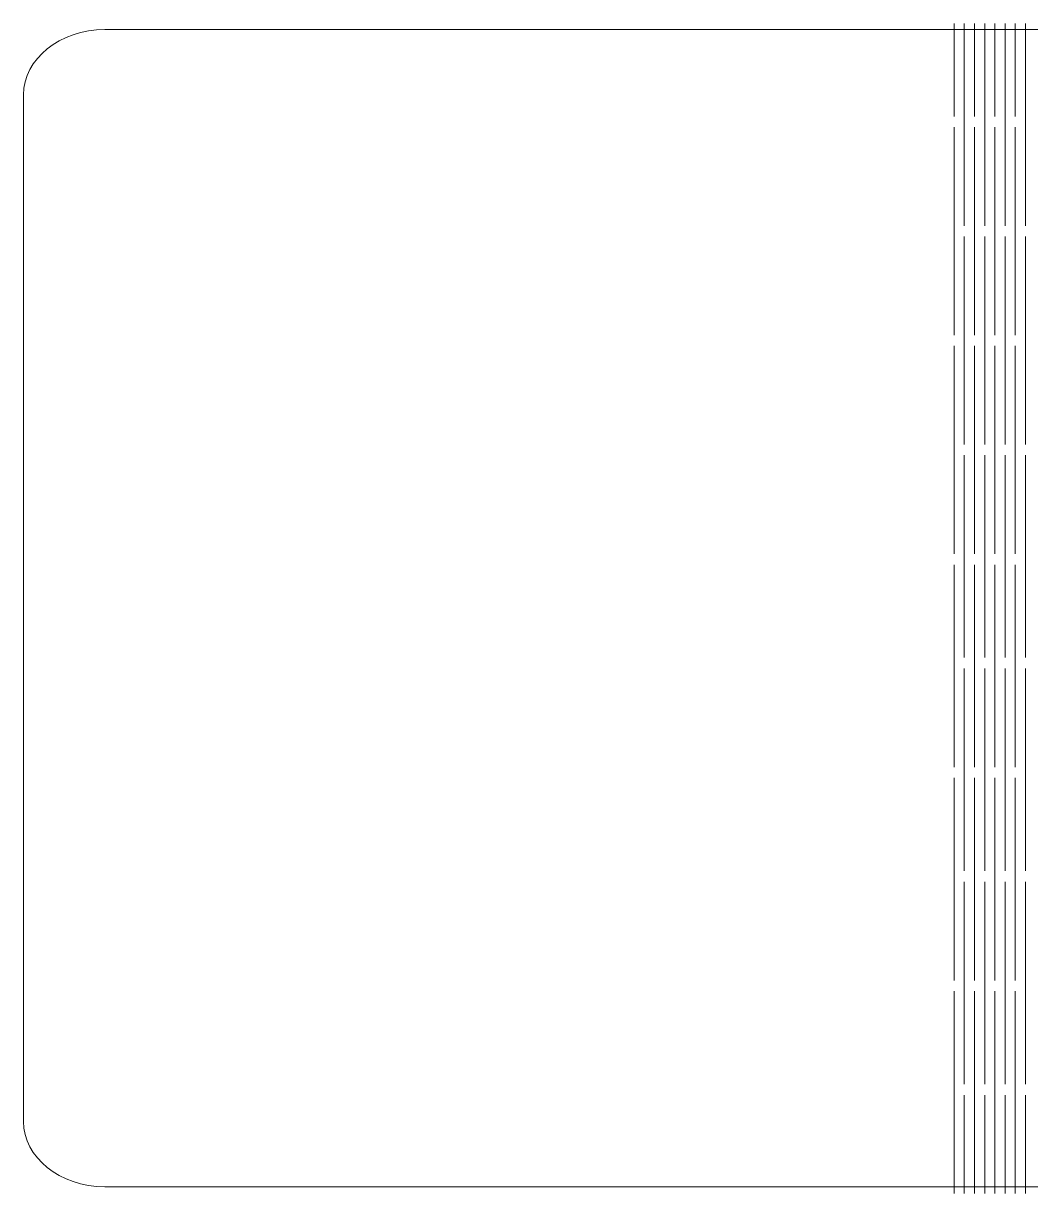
# Model space of a CAD drawing. Header units: millimetres. Extents: x -297 to 103, y -88 to 145.
# Drawn here: x -297.3 to -97.1, y -87.7 to 144.9 of the extents above; entities that cross this region are included whole.
import ezdxf

# ---------------------------------------------------------------- set-up
doc = ezdxf.new("R2010")
doc.units = ezdxf.units.MM
doc.header["$MEASUREMENT"] = 0
doc.layers.add('Layer 2', color=7, linetype='Continuous')

msp = doc.modelspace()

# ---------------------------------------------------------------- linework, layer by layer
at = {"layer": 'Layer 2', "color": 242, "lineweight": 9}
for points in [[(-112.333, 144.9055), (-112.333, 144.9055), (-112.333, 126.4282), (-112.333, 126.4282)], [(-110.3061, 144.9055), (-110.3061, 144.9055), (-110.3061, 104.6903), (-110.3061, 104.6903)], [(-108.2793, 144.9055), (-108.2793, 144.9055), (-108.2793, 126.4282), (-108.2793, 126.4282)], [(-106.2524, 144.9055), (-106.2524, 144.9055), (-106.2524, 104.6903), (-106.2524, 104.6903)], [(-104.2256, 144.9055), (-104.2256, 144.9055), (-104.2256, 126.4282), (-104.2256, 126.4282)], [(-102.1987, 144.9055), (-102.1987, 144.9055), (-102.1987, 104.6903), (-102.1987, 104.6903)], [(-100.1718, 144.9055), (-100.1718, 144.9055), (-100.1718, 126.4282), (-100.1718, 126.4282)], [(-98.145, 144.9055), (-98.145, 144.9055), (-98.145, 104.6903), (-98.145, 104.6903)], [(-112.333, 124.2545), (-112.333, 124.2545), (-112.333, 82.9524), (-112.333, 82.9524)], [(-108.2793, 124.2545), (-108.2793, 124.2545), (-108.2793, 82.9524), (-108.2793, 82.9524)], [(-104.2256, 124.2545), (-104.2256, 124.2545), (-104.2256, 82.9524), (-104.2256, 82.9524)], [(-100.1718, 124.2545), (-100.1718, 124.2545), (-100.1718, 82.9524), (-100.1718, 82.9524)], [(-110.3061, 102.5165), (-110.3061, 102.5165), (-110.3061, 61.2144), (-110.3061, 61.2144)], [(-106.2524, 102.5165), (-106.2524, 102.5165), (-106.2524, 61.2144), (-106.2524, 61.2144)], [(-102.1987, 102.5165), (-102.1987, 102.5165), (-102.1987, 61.2144), (-102.1987, 61.2144)], [(-98.145, 102.5165), (-98.145, 102.5165), (-98.145, 61.2144), (-98.145, 61.2144)], [(-112.333, 80.7786), (-112.333, 80.7786), (-112.333, 39.4765), (-112.333, 39.4765)], [(-108.2793, 80.7786), (-108.2793, 80.7786), (-108.2793, 39.4765), (-108.2793, 39.4765)], [(-104.2256, 80.7786), (-104.2256, 80.7786), (-104.2256, 39.4765), (-104.2256, 39.4765)], [(-100.1718, 80.7786), (-100.1718, 80.7786), (-100.1718, 39.4765), (-100.1718, 39.4765)], [(-110.3061, 59.0406), (-110.3061, 59.0406), (-110.3061, 18.8254), (-110.3061, 18.8254)], [(-106.2524, 59.0406), (-106.2524, 59.0406), (-106.2524, 18.8254), (-106.2524, 18.8254)], [(-102.1987, 59.0406), (-102.1987, 59.0406), (-102.1987, 18.8254), (-102.1987, 18.8254)], [(-98.145, 59.0406), (-98.145, 59.0406), (-98.145, 18.8254), (-98.145, 18.8254)], [(-112.333, 37.3027), (-112.333, 37.3027), (-112.333, -2.9787), (-112.333, -2.9787)], [(-108.2793, 37.3027), (-108.2793, 37.3027), (-108.2793, -2.9787), (-108.2793, -2.9787)], [(-104.2256, 37.3027), (-104.2256, 37.3027), (-104.2256, -2.9787), (-104.2256, -2.9787)], [(-100.1718, 37.3027), (-100.1718, 37.3027), (-100.1718, -2.9787), (-100.1718, -2.9787)], [(-110.3061, 16.6465), (-110.3061, 16.6465), (-110.3061, -23.5687), (-110.3061, -23.5687)], [(-106.2524, 16.6465), (-106.2524, 16.6465), (-106.2524, -23.5687), (-106.2524, -23.5687)], [(-102.1987, 16.6465), (-102.1987, 16.6465), (-102.1987, -23.5687), (-102.1987, -23.5687)], [(-98.145, 16.6465), (-98.145, 16.6465), (-98.145, -23.5687), (-98.145, -23.5687)], [(-112.333, -5.0914), (-112.333, -5.0914), (-112.333, -45.3527), (-112.333, -45.3527)], [(-108.2793, -5.0914), (-108.2793, -5.0914), (-108.2793, -45.3527), (-108.2793, -45.3527)], [(-104.2256, -5.0914), (-104.2256, -5.0914), (-104.2256, -45.3527), (-104.2256, -45.3527)], [(-100.1718, -5.0914), (-100.1718, -5.0914), (-100.1718, -45.3527), (-100.1718, -45.3527)], [(-110.3061, -25.7424), (-110.3061, -25.7424), (-110.3061, -65.9576), (-110.3061, -65.9576)], [(-106.2524, -25.7424), (-106.2524, -25.7424), (-106.2524, -65.9576), (-106.2524, -65.9576)], [(-102.1987, -25.7424), (-102.1987, -25.7424), (-102.1987, -65.9576), (-102.1987, -65.9576)], [(-98.145, -25.7424), (-98.145, -25.7424), (-98.145, -65.9576), (-98.145, -65.9576)], [(-112.333, -47.4804), (-112.333, -47.4804), (-112.333, -87.7215), (-112.333, -87.7215)], [(-108.2793, -47.4804), (-108.2793, -47.4804), (-108.2793, -87.7215), (-108.2793, -87.7215)], [(-104.2256, -47.4804), (-104.2256, -47.4804), (-104.2256, -87.7215), (-104.2256, -87.7215)], [(-100.1718, -47.4804), (-100.1718, -47.4804), (-100.1718, -87.7215), (-100.1718, -87.7215)], [(-110.3061, -68.1314), (-110.3061, -68.1314), (-110.3061, -87.7215), (-110.3061, -87.7215)], [(-106.2524, -68.1314), (-106.2524, -68.1314), (-106.2524, -87.7215), (-106.2524, -87.7215)], [(-102.1987, -68.1314), (-102.1987, -68.1314), (-102.1987, -87.7215), (-102.1987, -87.7215)], [(-98.145, -68.1314), (-98.145, -68.1314), (-98.145, -87.7215), (-98.145, -87.7215)]]:
    msp.add_open_spline(points, degree=3, dxfattribs=at)
msp.add_open_spline([(103.077, 130.6953), (103.077, 130.6953), (103.077, -73.3769), (103.077, -73.3769), (103.077, -73.3769), (103.077, -80.5232), (95.8072, -86.3708), (86.9223, -86.3708), (86.9223, -86.3708), (86.9223, -86.3708), (-281.1854, -86.3708), (-281.1854, -86.3708), (-281.1854, -86.3708), (-290.0702, -86.3708), (-297.3401, -80.5232), (-297.3401, -73.3769), (-297.3401, -73.3769), (-297.3401, -73.3769), (-297.3401, 130.6953), (-297.3401, 130.6953), (-297.3401, 130.6953), (-297.3401, 137.8417), (-290.0702, 143.6892), (-281.1854, 143.6892), (-281.1854, 143.6892), (-281.1854, 143.6892), (86.9223, 143.6892), (86.9223, 143.6892), (86.9223, 143.6892), (95.8072, 143.6892), (103.077, 137.8417), (103.077, 130.6953)], degree=3, knots=[0, 0, 0, 0, 0.11111111, 0.11111111, 0.11111111, 0.11111111, 0.22222222, 0.22222222, 0.22222222, 0.22222222, 0.33333333, 0.33333333, 0.33333333, 0.33333333, 0.44444444, 0.44444444, 0.44444444, 0.44444444, 0.55555556, 0.55555556, 0.55555556, 0.55555556, 0.66666667, 0.66666667, 0.66666667, 0.66666667, 0.77777778, 0.77777778, 0.77777778, 0.77777778, 1, 1, 1, 1], dxfattribs=at)

doc.saveas('drawing.dxf')
